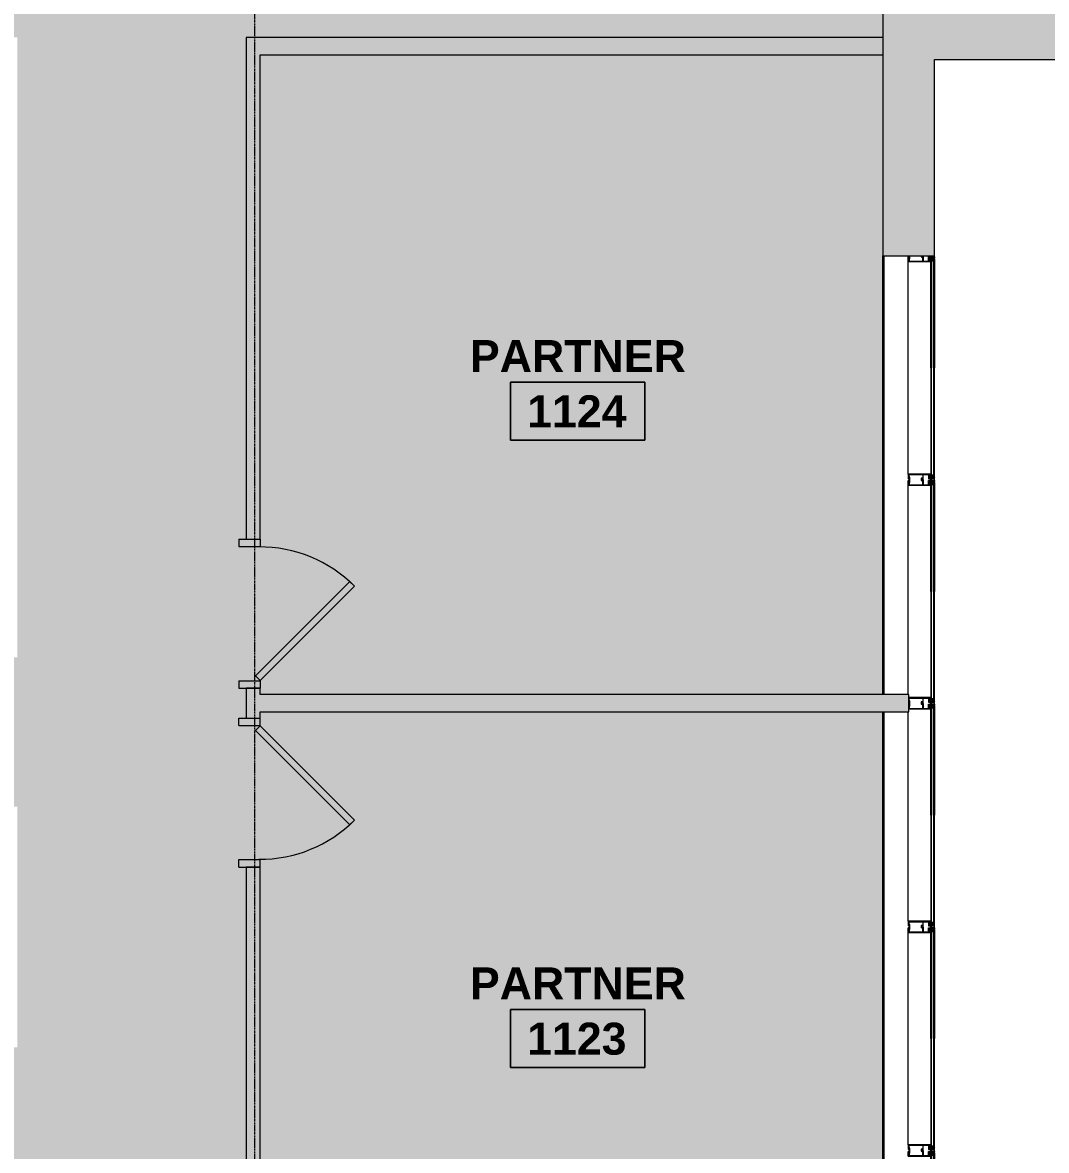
# Model space of a CAD drawing. Header units: inches. Extents: x -203 to 2791, y -968 to 768.
# Drawn here: x 1492.4 to 1767.2, y 44.9 to 347.6 of the extents above; entities that cross this region are included whole.
import ezdxf

# ---------------------------------------------------------------- set-up
doc = ezdxf.new("R2010")
doc.units = ezdxf.units.IN
doc.header["$MEASUREMENT"] = 0
doc.linetypes.add('Demolished', pattern=[0.1875, 0.125, -0.0625])
doc.linetypes.add('Grid Line 1_2_', pattern=[0.875, 0.5, -0.125, 0.125, -0.125])
for name, color, linetype, lineweight in [('A-AREA-IDEN', 2, 'Continuous', 9), ('A-DETL-GENF', 92, 'Continuous', 9), ('A-DETL-THIN', 151, 'Continuous', 9), ('A-DOOR', 31, 'Demolished', 9), ('A-DOOR-FRAM', 31, 'Demolished', 20), ('A-Glaz-Exst', 7, 'Continuous', 9), ('A-WALL', 113, 'Continuous', 13), ('A-WALL-PATT', 111, 'Continuous', 13), ('I-WALL', 2, 'Continuous', 13), ('Jenner and Block 11fl_BB_dwg', 8, 'Continuous', 9), ('S-GRID', 1, 'Continuous', 9)]:
    doc.layers.add(name, color=color, linetype=linetype, lineweight=lineweight)
doc.styles.add('Swis721 Lt BT_B', font='', dxfattribs={"height": 8.583975})
doc.styles.get('Swis721 Lt BT_B').set_extended_font_data('Swis721 Lt BT', bold=True)

# ---------------------------------------------------------------- blocks, each defined once
blk = doc.blocks.new('Single Flush - OTJ_SOLIDFLUSH_ALUM-5611425-Level 11 Demo')
at = {"layer": 'A-DOOR', "color": 8, "linetype": 'Continuous', "lineweight": 20}
for p, q in [((-8.65, -25.96), (16.67, -0.64)), ((17.91, -1.88), (-7.42, -27.2)), ((16.67, -0.64), (17.91, -1.88)), ((-7.42, -27.2), (-8.65, -25.96))]:
    blk.add_line(p, q, dxfattribs=at)
at = {"layer": 'A-DOOR', "color": 55, "linetype": 'Continuous'}
blk.add_arc((17.91, -1.88), 35.81, 179.5, 225, dxfattribs=at)
at = {"layer": 'A-DOOR-FRAM', "color": 8, "linetype": 'Continuous'}
for p, q in [((-20, 3.87), (-20, -1.88)), ((-20, 3.87), (-18, 3.87)), ((-18, 3.87), (-18, -1.88)), ((18, 3.87), (18, -1.88)), ((18, 3.87), (20, 3.87)), ((20, 3.87), (20, -1.88)), ((-20, -1.88), (-18, -1.88)), ((18, -1.88), (20, -1.88))]:
    blk.add_line(p, q, dxfattribs=at)
blk = doc.blocks.new('Single Flush - OTJ_SOLIDFLUSH_ALUM-5610241-Level 11 Demo')
at = {"layer": 'A-DOOR', "color": 8, "linetype": 'Continuous', "lineweight": 20}
for p, q in [((-7.42, 27.2), (-8.65, 25.96)), ((-8.65, 25.96), (16.67, 0.64)), ((17.91, 1.87), (-7.42, 27.2)), ((16.67, 0.64), (17.91, 1.87))]:
    blk.add_line(p, q, dxfattribs=at)
at = {"layer": 'A-DOOR', "color": 55, "linetype": 'Continuous'}
blk.add_arc((17.91, 1.87), 35.81, 135, 180.5, dxfattribs=at)
at = {"layer": 'A-DOOR-FRAM', "color": 8, "linetype": 'Continuous'}
for p, q in [((-20, -3.87), (-20, 1.87)), ((-20, 1.87), (-18, 1.87)), ((-18, -3.87), (-18, 1.87)), ((18, -3.87), (18, 1.87)), ((18, 1.87), (20, 1.87)), ((20, -3.87), (20, 1.87)), ((-20, -3.87), (-18, -3.87)), ((18, -3.87), (20, -3.87))]:
    blk.add_line(p, q, dxfattribs=at)
blk = doc.blocks.new('Jenner and Block 11fl_BB_dwg_CW-STRIP-5551901-Level 11 Demo')
at = {"layer": 'A-Glaz-Exst'}
for p, q in [((-127.5, -52.64), (-124.39, -51.32)), ((-124.23, -51.38), (-123.91, -52.13)), ((-124.05, -51.17), (-123.01, -50.73)), ((-120.76, -51.54), (-120.96, -51.08)), ((-127.34, -53.32), (-127.56, -52.8)), ((-127.2, -53.33), (-127.26, -53.35)), ((-126.62, -54.54), (-127.12, -53.36)), ((-126.42, -55.17), (-123.32, -53.85)), ((-124.09, -52.63), (-124.08, -52.59)), ((-124.09, -52.78), (-124.03, -52.91)), ((-124.06, -52.65), (-124.04, -52.6)), ((-124.04, -52.43), (-123.99, -52.37)), ((-124.01, -52.57), (-123.8, -52.48)), ((-123.96, -52.47), (-123.97, -52.44)), ((-123.96, -52.36), (-123.88, -52.36)), ((-123.92, -52.42), (-123.9, -52.45)), ((-123.75, -52.48), (-123.71, -52.5)), ((-123.74, -52.44), (-123.69, -52.46)), ((-123.25, -53.69), (-123.64, -52.78)), ((-123.59, -52.56), (-123.13, -53.64)), ((-122.97, -53.7), (-121.94, -53.26)), ((-121.88, -51.54), (-122.01, -51.58)), ((-121.75, -51.73), (-121.85, -51.55)), ((-121.68, -51.87), (-121.79, -51.93)), ((-121.72, -51.64), (-121.66, -51.83)), ((-126.7, -54.61), (-126.64, -54.58))]:
    blk.add_line(p, q, dxfattribs=at)
at = {"layer": 'A-Glaz-Exst', "flags": 128}
for points in [[(-133.51, -24.09), (-122.34, -50.38), (-122.08, -51.01), (-121.85, -50.92), (-133.28, -23.99)], [(-132.82, -23.8), (-121.39, -50.72), (-121.16, -50.62), (-132.59, -23.7)], [(-122.46, -50.43), (-122.48, -50.37), (-127.89, -52.67), (-127.4, -53.82), (-127.17, -53.72), (-127.4, -53.82), (-127.89, -52.67), (-122.48, -50.37), (-122.46, -50.43), (-122.34, -50.38), (-122.46, -50.43), (-122.69, -50.53)], [(-123.87, -52.45), (-123.67, -52.37), (-124.11, -51.34)], [(-122.85, -50.8), (-122.46, -51.72), (-121.94, -51.5), (-121.95, -51.47), (-121.99, -51.48), (-122.01, -51.45), (-121.87, -51.38), (-121.85, -51.42), (-121.89, -51.45), (-121.88, -51.47), (-121.82, -51.45), (-120.96, -51.08), (-121.06, -50.85)], [(-122.34, -50.38), (-122.54, -50.87), (-122.2, -50.73), (-122.69, -50.53), (-122.37, -51.28)], [(-121.82, -51.45), (-120.96, -51.08), (-121.06, -50.85), (-122.21, -51.34)], [(-121.99, -50.5), (-122.02, -50.42), (-121.62, -50.24), (-121.59, -50.33)], [(-121.96, -50.56), (-121.94, -50.62), (-121.84, -50.78), (-121.49, -50.63), (-121.54, -50.45), (-121.56, -50.39)], [(-109.83, -79.22), (-121.26, -52.3), (-121.49, -52.4), (-121.22, -53.03), (-121.34, -53.08), (-121.31, -53.13), (-126.72, -55.43), (-127.21, -54.28), (-126.95, -54.17), (-126.98, -54.18), (-127.21, -54.28), (-126.72, -55.43), (-121.31, -53.13), (-121.34, -53.08), (-121.57, -53.17)], [(-126.88, -54.24), (-126.91, -54.19), (-127.09, -53.75), (-126.74, -54.59)], [(-126.92, -54.33), (-126.83, -54.53), (-126.86, -54.54), (-126.88, -54.5), (-126.92, -54.51), (-126.86, -54.66), (-126.82, -54.64), (-126.84, -54.6), (-126.81, -54.58), (-126.59, -55.1)], [(-123.94, -52.21), (-124.27, -52.35), (-124.17, -52.58), (-123.98, -52.5)], [(-124.08, -52.57), (-124.09, -52.55), (-123.98, -52.5), (-124, -52.45), (-124.02, -52.45)], [(-123.87, -52.39), (-123.89, -52.4), (-123.87, -52.45), (-123.76, -52.41), (-123.75, -52.43)], [(-121.87, -53.1), (-122.26, -52.18), (-121.74, -51.96), (-121.73, -51.99), (-121.77, -52.01), (-121.75, -52.05), (-121.61, -51.99), (-121.63, -51.95), (-121.67, -51.96), (-121.68, -51.93), (-121.57, -51.89), (-121.69, -51.6), (-121.7, -51.6), (-121.69, -51.6), (-121.57, -51.89), (-120.76, -51.54), (-120.67, -51.77), (-121.82, -52.26)], [(-122.05, -51.56), (-122.05, -51.55), (-121.94, -51.5)], [(-110.06, -79.32), (-121.22, -53.03), (-121.71, -52.83), (-121.37, -52.68), (-121.57, -53.17), (-121.88, -52.43)], [(-121.7, -51.74), (-121.82, -51.45), (-121.7, -51.74), (-121.71, -51.74)], [(-121.81, -51.97), (-121.8, -51.98), (-121.74, -51.96)], [(-121.08, -52.63), (-121.11, -52.57), (-121.15, -52.39), (-120.81, -52.24), (-120.71, -52.4), (-120.68, -52.46)], [(-121.06, -52.69), (-121.02, -52.77), (-120.62, -52.6), (-120.66, -52.52)], [(-109.37, -79.03), (-120.8, -52.1), (-120.57, -52), (-109.14, -78.93)]]:
    blk.add_lwpolyline(points, dxfattribs=at)
blk.add_lwpolyline([(-120.67, -51.77), (-120.76, -51.54), (-121.57, -51.89), (-120.76, -51.54)], close=True, dxfattribs=at)
at = {"layer": 'A-Glaz-Exst'}
for centre, radius in [((-121.98, -50.53), 0.0312), ((-121.57, -50.36), 0.0313), ((-121.07, -52.66), 0.0312), ((-120.67, -52.49), 0.0312)]:
    blk.add_circle(centre, radius, dxfattribs=at)
for centre, radius, start, end in [((-124.34, -51.43), 0.125, 23.0045, 113.0045), ((-124, -51.29), 0.125, 113.0045, 203.0045), ((-122.96, -50.85), 0.125, 23.0045, 113.0045), ((-122.22, -51.15), 0.313, 76.1346, 149.8744), ((-122.18, -51.16), 0.221, 68.0045, 194.8744), ((-122.26, -51.23), 0.125, 203.0045, 293.0045), ((-121.97, -51.25), 0.257, 114.4891, 201.5199), ((-121.43, -51.25), 0.531, 84.932, 141.077), ((-121.55, -50.92), 0.145, 75.2021, 272.5168), ((-121.46, -50.89), 0.13, 309.3067, 96.5963), ((-121.06, -50.72), 0.266, 174.932, 231.077), ((-121.01, -50.7), 0.266, 174.932, 231.077), ((-120.95, -50.67), 0.266, 174.932, 231.077), ((-120.89, -50.65), 0.266, 174.932, 231.077), ((-127.45, -52.75), 0.125, 113.0045, 203.0045), ((-127.29, -53.29), 0.0625, 203.0045, 293.0045), ((-127.18, -53.39), 0.0625, 23.0045, 113.0045), ((-127.15, -53.78), 0.0625, 23.0045, 113.0045), ((-127.15, -53.78), 0.0625, 23.0045, 113.0045), ((-126.94, -54.2), 0.0312, 23.0045, 113.0045), ((-126.94, -54.2), 0.0312, 23.0045, 113.0045), ((-126.89, -54.31), 0.0312, 113.0045, 203.0045), ((-126.91, -54.26), 0.0313, 293.0045, 23.0045), ((-124.01, -52.66), 0.089, 160.7135, 253.0177), ((-124.03, -52.23), 0.548, 263.7768, 322.8434), ((-124.09, -52.58), 0.0197, 337.7655, 23.0045), ((-123.99, -52.65), 0.0695, 179.3043, 235.285), ((-124.03, -52.58), 0.0139, 50.356, 225.537), ((-124.03, -52.44), 0.016, 138.4428, 293.0045), ((-124.03, -52.23), 0.517, 269.0257, 316.9833), ((-124.05, -52.6), 0.0118, 337.7655, 45.537), ((-124.02, -52.26), 0.451, 268.6149, 317.394), ((-124.03, -52.23), 0.673, 269.5765, 305.68), ((-124.02, -52.56), 0.0118, 230.356, 293.0045), ((-123.96, -52.4), 0.04, 87.5662, 138.4428), ((-123.94, -52.43), 0.0306, 26.7074, 199.3016), ((-123.93, -52.46), 0.0306, 206.7074, 19.3016), ((-123.97, -52.16), 0.0625, 293.0045, 23.0045), ((-123.88, -52.38), 0.016, 293.0045, 87.5662), ((-123.8, -52.47), 0.0118, 293.0045, 355.653), ((-123.77, -52.47), 0.0139, 0.472, 175.653), ((-123.75, -52.47), 0.0118, 180.472, 248.2435), ((-123.73, -52.43), 0.0197, 203.0045, 248.2435), ((-123.75, -52.55), 0.0695, 350.7239, 46.7046), ((-123.73, -52.54), 0.089, 332.9913, 65.2955), ((-123.37, -53.73), 0.125, 293.0045, 23.0045), ((-123.02, -53.59), 0.125, 203.0045, 293.0045), ((-122.02, -51.55), 0.0312, 203.0045, 288.0045), ((-121.98, -53.15), 0.125, 293.0045, 23.0045), ((-121.77, -52.38), 0.125, 113.0045, 203.0045), ((-121.88, -51.57), 0.0312, 23.0045, 108.0045), ((-121.67, -52.37), 0.221, 211.1346, 338.0045), ((-121.58, -52.16), 0.257, 204.4891, 291.5199), ((-121.78, -51.95), 0.0312, 118.0045, 203.0045), ((-121.69, -52.41), 0.313, 256.1346, 329.8744), ((-121.72, -51.71), 0.0313, 208.0045, 293.0045), ((-121.69, -51.63), 0.0313, 113.0045, 198.0045), ((-121.69, -51.84), 0.0312, 298.0045, 23.0045), ((-121.21, -51.77), 0.531, 264.932, 321.077), ((-121.06, -52.09), 0.145, 133.4921, 330.8069), ((-120.97, -52.04), 0.13, 309.4127, 96.7023), ((-120.57, -51.87), 0.266, 174.932, 231.077), ((-120.52, -51.85), 0.266, 174.932, 231.077), ((-120.46, -51.82), 0.266, 174.932, 231.077), ((-120.4, -51.8), 0.266, 174.932, 231.077), ((-126.71, -54.58), 0.0312, 203.0045, 293.0045), ((-126.65, -54.55), 0.0313, 293.0045, 23.0045), ((-126.47, -55.05), 0.125, 203.0045, 293.0045)]:
    blk.add_arc(centre, radius, start, end, dxfattribs=at)
blk = doc.blocks.new('Jenner and Block 11fl_BB_dwg_CW-STRIP-V20-Level 11 Demo')
at = {"layer": 'A-Glaz-Exst'}
for p, q in [((-127.5, -52.64), (-124.39, -51.32)), ((-124.23, -51.38), (-123.91, -52.13)), ((-124.05, -51.17), (-123.01, -50.73)), ((-120.76, -51.54), (-120.96, -51.08)), ((-127.34, -53.32), (-127.56, -52.8)), ((-127.2, -53.33), (-127.26, -53.35)), ((-126.62, -54.54), (-127.12, -53.36)), ((-126.42, -55.17), (-123.32, -53.85)), ((-124.09, -52.63), (-124.08, -52.59)), ((-124.09, -52.78), (-124.03, -52.91)), ((-124.06, -52.65), (-124.04, -52.6)), ((-124.04, -52.43), (-123.99, -52.37)), ((-124.01, -52.57), (-123.8, -52.48)), ((-123.96, -52.47), (-123.97, -52.44)), ((-123.96, -52.36), (-123.88, -52.36)), ((-123.92, -52.42), (-123.9, -52.45)), ((-123.75, -52.48), (-123.71, -52.5)), ((-123.74, -52.44), (-123.69, -52.46)), ((-123.25, -53.69), (-123.64, -52.78)), ((-123.59, -52.56), (-123.13, -53.64)), ((-122.97, -53.7), (-121.94, -53.26)), ((-121.88, -51.54), (-122.01, -51.58)), ((-121.75, -51.73), (-121.85, -51.55)), ((-121.68, -51.87), (-121.79, -51.93)), ((-121.72, -51.64), (-121.66, -51.83)), ((-126.7, -54.61), (-126.64, -54.58))]:
    blk.add_line(p, q, dxfattribs=at)
at = {"layer": 'A-Glaz-Exst', "flags": 128}
for points in [[(-133.51, -24.09), (-122.34, -50.38), (-122.08, -51.01), (-121.85, -50.92), (-133.28, -23.99)], [(-132.82, -23.8), (-121.39, -50.72), (-121.16, -50.62), (-132.59, -23.7)], [(-122.46, -50.43), (-122.48, -50.37), (-127.78, -52.62)], [(-127.78, -52.62), (-122.48, -50.37), (-122.46, -50.43), (-122.34, -50.38), (-122.46, -50.43), (-122.69, -50.53)], [(-123.87, -52.45), (-123.67, -52.37), (-124.11, -51.34)], [(-122.85, -50.8), (-122.46, -51.72), (-121.94, -51.5), (-121.95, -51.47), (-121.99, -51.48), (-122.01, -51.45), (-121.87, -51.38), (-121.85, -51.42), (-121.89, -51.45), (-121.88, -51.47), (-121.82, -51.45), (-120.96, -51.08), (-121.06, -50.85)], [(-122.34, -50.38), (-122.54, -50.87), (-122.2, -50.73), (-122.69, -50.53), (-122.37, -51.28)], [(-121.82, -51.45), (-120.96, -51.08), (-121.06, -50.85), (-122.21, -51.34)], [(-121.99, -50.5), (-122.02, -50.42), (-121.62, -50.24), (-121.59, -50.33)], [(-121.96, -50.56), (-121.94, -50.62), (-121.84, -50.78), (-121.49, -50.63), (-121.54, -50.45), (-121.56, -50.39)], [(-126.88, -54.24), (-126.91, -54.19), (-127.09, -53.75), (-126.74, -54.59)], [(-126.92, -54.33), (-126.83, -54.53), (-126.86, -54.54), (-126.88, -54.5), (-126.92, -54.51), (-126.86, -54.66), (-126.82, -54.64), (-126.84, -54.6), (-126.81, -54.58), (-126.59, -55.1)], [(-109.83, -79.22), (-121.26, -52.3), (-121.49, -52.4), (-121.22, -53.03), (-121.34, -53.08), (-121.31, -53.13), (-126.61, -55.38)], [(-126.61, -55.38), (-121.31, -53.13), (-121.34, -53.08), (-121.57, -53.17)], [(-123.94, -52.21), (-124.27, -52.35), (-124.17, -52.58), (-123.98, -52.5)], [(-124.08, -52.57), (-124.09, -52.55), (-123.98, -52.5), (-124, -52.45), (-124.02, -52.45)], [(-123.87, -52.39), (-123.89, -52.4), (-123.87, -52.45), (-123.76, -52.41), (-123.75, -52.43)], [(-121.87, -53.1), (-122.26, -52.18), (-121.74, -51.96), (-121.73, -51.99), (-121.77, -52.01), (-121.75, -52.05), (-121.61, -51.99), (-121.63, -51.95), (-121.67, -51.96), (-121.68, -51.93), (-121.57, -51.89), (-121.69, -51.6), (-121.7, -51.6), (-121.69, -51.6), (-121.57, -51.89), (-120.76, -51.54), (-120.67, -51.77), (-121.82, -52.26)], [(-122.05, -51.56), (-122.05, -51.55), (-121.94, -51.5)], [(-110.06, -79.32), (-121.22, -53.03), (-121.71, -52.83), (-121.37, -52.68), (-121.57, -53.17), (-121.88, -52.43)], [(-121.7, -51.74), (-121.82, -51.45), (-121.7, -51.74), (-121.71, -51.74)], [(-121.81, -51.97), (-121.8, -51.98), (-121.74, -51.96)], [(-121.08, -52.63), (-121.11, -52.57), (-121.15, -52.39), (-120.81, -52.24), (-120.71, -52.4), (-120.68, -52.46)], [(-121.06, -52.69), (-121.02, -52.77), (-120.62, -52.6), (-120.66, -52.52)], [(-109.37, -79.03), (-120.8, -52.1), (-120.57, -52), (-109.14, -78.93)]]:
    blk.add_lwpolyline(points, dxfattribs=at)
for points in [[(-127.3, -53.77), (-127.17, -53.72)], [(-127.1, -54.23), (-126.95, -54.17), (-126.98, -54.18)], [(-120.67, -51.77), (-120.76, -51.54), (-121.57, -51.89), (-120.76, -51.54)]]:
    blk.add_lwpolyline(points, close=True, dxfattribs=at)
at = {"layer": 'A-Glaz-Exst'}
for centre, radius in [((-121.98, -50.53), 0.0312), ((-121.57, -50.36), 0.0313), ((-121.07, -52.66), 0.0312), ((-120.67, -52.49), 0.0312)]:
    blk.add_circle(centre, radius, dxfattribs=at)
for centre, radius, start, end in [((-124.34, -51.43), 0.125, 23.0045, 113.0045), ((-124, -51.29), 0.125, 113.0045, 203.0045), ((-122.96, -50.85), 0.125, 23.0045, 113.0045), ((-122.22, -51.15), 0.313, 76.1346, 149.8744), ((-122.18, -51.16), 0.221, 68.0045, 194.8744), ((-122.26, -51.23), 0.125, 203.0045, 293.0045), ((-121.97, -51.25), 0.257, 114.4891, 201.5199), ((-121.43, -51.25), 0.531, 84.932, 141.077), ((-121.55, -50.92), 0.145, 75.2021, 272.5168), ((-121.46, -50.89), 0.13, 309.3067, 96.5963), ((-121.06, -50.72), 0.266, 174.932, 231.077), ((-121.01, -50.7), 0.266, 174.932, 231.077), ((-120.95, -50.67), 0.266, 174.932, 231.077), ((-120.89, -50.65), 0.266, 174.932, 231.077), ((-127.45, -52.75), 0.125, 113.0045, 203.0045), ((-127.29, -53.29), 0.0625, 203.0045, 293.0045), ((-127.18, -53.39), 0.0625, 23.0045, 113.0045), ((-127.15, -53.78), 0.0625, 23.0045, 113.0045), ((-127.15, -53.78), 0.0625, 23.0045, 113.0045), ((-126.94, -54.2), 0.0312, 23.0045, 113.0045), ((-126.94, -54.2), 0.0312, 23.0045, 113.0045), ((-126.89, -54.31), 0.0312, 113.0045, 203.0045), ((-126.91, -54.26), 0.0313, 293.0045, 23.0045), ((-124.01, -52.66), 0.089, 160.7135, 253.0177), ((-124.03, -52.23), 0.548, 263.7768, 322.8434), ((-124.09, -52.58), 0.0197, 337.7655, 23.0045), ((-123.99, -52.65), 0.0695, 179.3043, 235.285), ((-124.03, -52.58), 0.0139, 50.356, 225.537), ((-124.03, -52.44), 0.016, 138.4428, 293.0045), ((-124.03, -52.23), 0.517, 269.0257, 316.9833), ((-124.05, -52.6), 0.0118, 337.7655, 45.537), ((-124.02, -52.26), 0.451, 268.6149, 317.394), ((-124.03, -52.23), 0.673, 269.5765, 305.68), ((-124.02, -52.56), 0.0118, 230.356, 293.0045), ((-123.96, -52.4), 0.04, 87.5662, 138.4428), ((-123.94, -52.43), 0.0306, 26.7074, 199.3016), ((-123.93, -52.46), 0.0306, 206.7074, 19.3016), ((-123.97, -52.16), 0.0625, 293.0045, 23.0045), ((-123.88, -52.38), 0.016, 293.0045, 87.5662), ((-123.8, -52.47), 0.0118, 293.0045, 355.653), ((-123.77, -52.47), 0.0139, 0.472, 175.653), ((-123.75, -52.47), 0.0118, 180.472, 248.2435), ((-123.73, -52.43), 0.0197, 203.0045, 248.2435), ((-123.75, -52.55), 0.0695, 350.7239, 46.7046), ((-123.73, -52.54), 0.089, 332.9913, 65.2955), ((-123.37, -53.73), 0.125, 293.0045, 23.0045), ((-123.02, -53.59), 0.125, 203.0045, 293.0045), ((-122.02, -51.55), 0.0312, 203.0045, 288.0045), ((-121.98, -53.15), 0.125, 293.0045, 23.0045), ((-121.77, -52.38), 0.125, 113.0045, 203.0045), ((-121.88, -51.57), 0.0312, 23.0045, 108.0045), ((-121.67, -52.37), 0.221, 211.1346, 338.0045), ((-121.58, -52.16), 0.257, 204.4891, 291.5199), ((-121.78, -51.95), 0.0312, 118.0045, 203.0045), ((-121.69, -52.41), 0.313, 256.1346, 329.8744), ((-121.72, -51.71), 0.0313, 208.0045, 293.0045), ((-121.69, -51.63), 0.0313, 113.0045, 198.0045), ((-121.69, -51.84), 0.0312, 298.0045, 23.0045), ((-121.21, -51.77), 0.531, 264.932, 321.077), ((-121.06, -52.09), 0.145, 133.4921, 330.8069), ((-120.97, -52.04), 0.13, 309.4127, 96.7023), ((-120.57, -51.87), 0.266, 174.932, 231.077), ((-120.52, -51.85), 0.266, 174.932, 231.077), ((-120.46, -51.82), 0.266, 174.932, 231.077), ((-120.4, -51.8), 0.266, 174.932, 231.077), ((-126.71, -54.58), 0.0312, 203.0045, 293.0045), ((-126.65, -54.55), 0.0313, 293.0045, 23.0045), ((-126.47, -55.05), 0.125, 203.0045, 293.0045)]:
    blk.add_arc(centre, radius, start, end, dxfattribs=at)
blk = doc.blocks.new('Jenner and Block 11fl_BB_dwg_CW-STRIP-V21-Level 11 Demo')
at = {"layer": 'A-Glaz-Exst'}
for p, q in [((-120.76, -51.54), (-120.86, -51.31)), ((-127.02, -53.93), (-126.74, -54.59)), ((-126.62, -54.54), (-126.9, -53.88)), ((-126.42, -55.17), (-123.32, -53.85)), ((-124.09, -52.78), (-124.03, -52.91)), ((-123.25, -53.69), (-123.64, -52.78)), ((-123.59, -52.56), (-123.13, -53.64)), ((-122.97, -53.7), (-121.94, -53.26)), ((-121.68, -51.87), (-121.79, -51.93)), ((-121.7, -51.74), (-121.73, -51.68)), ((-121.71, -51.67), (-121.66, -51.83)), ((-126.7, -54.61), (-126.64, -54.58))]:
    blk.add_line(p, q, dxfattribs=at)
at = {"layer": 'A-Glaz-Exst', "flags": 128}
for points in [[(-109.83, -79.22), (-121.26, -52.3), (-121.49, -52.4), (-121.22, -53.03), (-121.34, -53.08), (-121.31, -53.13), (-126.72, -55.43), (-127.21, -54.28), (-126.95, -54.17), (-126.98, -54.18), (-127.21, -54.28), (-126.72, -55.43), (-121.31, -53.13), (-121.34, -53.08), (-121.57, -53.17)], [(-126.88, -54.24), (-126.91, -54.19), (-127.02, -53.93)], [(-126.92, -54.33), (-126.83, -54.53), (-126.86, -54.54), (-126.88, -54.5), (-126.92, -54.51), (-126.86, -54.66), (-126.82, -54.64), (-126.84, -54.6), (-126.81, -54.58), (-126.59, -55.1)], [(-121.87, -53.1), (-122.26, -52.18), (-121.74, -51.96), (-121.73, -51.99), (-121.77, -52.01), (-121.75, -52.05), (-121.61, -51.99), (-121.63, -51.95), (-121.67, -51.96), (-121.68, -51.93), (-121.57, -51.89), (-121.67, -51.66)], [(-110.06, -79.32), (-121.22, -53.03), (-121.71, -52.83), (-121.37, -52.68), (-121.57, -53.17), (-121.88, -52.43)], [(-121.67, -51.66), (-121.57, -51.89), (-120.76, -51.54), (-120.67, -51.77), (-121.82, -52.26)], [(-121.81, -51.97), (-121.8, -51.98), (-121.74, -51.96)], [(-121.73, -51.68), (-121.7, -51.74), (-121.71, -51.74)], [(-121.08, -52.63), (-121.11, -52.57), (-121.15, -52.39), (-120.81, -52.24), (-120.71, -52.4), (-120.68, -52.46)], [(-121.06, -52.69), (-121.02, -52.77), (-120.62, -52.6), (-120.66, -52.52)], [(-109.37, -79.03), (-120.8, -52.1), (-120.57, -52), (-109.14, -78.93)]]:
    blk.add_lwpolyline(points, dxfattribs=at)
blk.add_lwpolyline([(-120.67, -51.77), (-120.76, -51.54), (-121.57, -51.89), (-120.76, -51.54)], close=True, dxfattribs=at)
at = {"layer": 'A-Glaz-Exst'}
for centre in [(-121.07, -52.66), (-120.67, -52.49)]:
    blk.add_circle(centre, 0.0312, dxfattribs=at)
for centre, radius, start, end in [((-126.94, -54.2), 0.0312, 23.0045, 113.0045), ((-126.94, -54.2), 0.0312, 23.0045, 113.0045), ((-126.89, -54.31), 0.0312, 113.0045, 203.0045), ((-126.91, -54.26), 0.0313, 293.0045, 23.0045), ((-124.03, -52.23), 0.548, 263.7768, 322.8434), ((-124.01, -52.66), 0.089, 206.8656, 253.0177), ((-123.99, -52.65), 0.0695, 196.6047, 235.285), ((-124.03, -52.23), 0.517, 269.0257, 316.9833), ((-124.02, -52.26), 0.451, 268.6149, 317.394), ((-124.03, -52.23), 0.673, 269.5765, 305.68), ((-123.75, -52.55), 0.0695, 350.7239, 29.4042), ((-123.73, -52.54), 0.089, 332.9913, 19.1434), ((-123.37, -53.73), 0.125, 293.0045, 23.0045), ((-123.02, -53.59), 0.125, 203.0045, 293.0045), ((-121.98, -53.15), 0.125, 293.0045, 23.0045), ((-121.77, -52.38), 0.125, 113.0045, 203.0045), ((-121.67, -52.37), 0.221, 211.1346, 338.0045), ((-121.58, -52.16), 0.257, 204.4891, 291.5199), ((-121.78, -51.95), 0.0312, 118.0045, 203.0045), ((-121.69, -52.41), 0.313, 256.1346, 329.8744), ((-121.72, -51.71), 0.0313, 208.0045, 293.0045), ((-121.69, -51.84), 0.0312, 298.0045, 23.0045), ((-121.21, -51.77), 0.531, 264.932, 321.077), ((-121.06, -52.09), 0.145, 133.4921, 330.8069), ((-120.97, -52.04), 0.13, 309.4127, 96.7023), ((-120.57, -51.87), 0.266, 174.932, 231.077), ((-120.52, -51.85), 0.266, 174.932, 231.077), ((-120.46, -51.82), 0.266, 174.932, 231.077), ((-120.4, -51.8), 0.266, 174.932, 231.077), ((-126.71, -54.58), 0.0312, 203.0045, 293.0045), ((-126.65, -54.55), 0.0313, 293.0045, 23.0045), ((-126.47, -55.05), 0.125, 203.0045, 293.0045)]:
    blk.add_arc(centre, radius, start, end, dxfattribs=at)
blk = doc.blocks.new('Jenner and Block 11fl_BB_dwg-4752473-Level 11 Demo')
at = {"layer": 'A-Glaz-Exst'}
for p, q in [((1723.3, 167.29), (1723.3, 284.95)), ((1730.17, 226.45), (1730.17, 283.45)), ((1730.17, 167.29), (1730.17, 223.45)), ((1723.3, -12.96), (1723.3, 162.67)), ((1730.17, 106.45), (1730.17, 162.67)), ((1730.17, 46.45), (1730.17, 103.45))]:
    blk.add_line(p, q, dxfattribs=at)
at = {"rotation": 336.9955198969619}
for name, p in [('Jenner and Block 11fl_BB_dwg_CW-STRIP-V21-Level 11 Demo', (1868.48, 284.95)), ('Jenner and Block 11fl_BB_dwg_CW-STRIP-5551901-Level 11 Demo', (1868.48, 224.95)), ('Jenner and Block 11fl_BB_dwg_CW-STRIP-V20-Level 11 Demo', (1868.48, 164.95)), ('Jenner and Block 11fl_BB_dwg_CW-STRIP-5551901-Level 11 Demo', (1868.48, 104.95)), ('Jenner and Block 11fl_BB_dwg_CW-STRIP-5551901-Level 11 Demo', (1868.48, 44.95))]:
    blk.add_blockref(name, p, dxfattribs=at)
blk = doc.blocks.new('Room Tag - Room Name and Number-3379422-Level 11 Demo')
at = {"layer": 'A-AREA-IDEN'}
for p, q in [((-0.1881, -0.1636), (-0.1881, -0.0018)), ((-0.1881, -0.0018), (0.1869, -0.0018)), ((0.1869, -0.0018), (-0.1881, -0.0018)), ((-0.1881, -0.0018), (-0.1881, -0.1636)), ((0.1869, -0.0018), (0.1869, -0.1636)), ((0.1869, -0.1636), (0.1869, -0.0018)), ((0.1869, -0.1636), (-0.1881, -0.1636)), ((-0.1881, -0.1636), (0.1869, -0.1636))]:
    blk.add_line(p, q, dxfattribs=at)

msp = doc.modelspace()

# ---------------------------------------------------------------- hatches: boundary and pattern name
at = {"layer": 'A-DETL-GENF'}
h = msp.add_hatch(color=9, dxfattribs=at)
h.paths.add_polyline_path([(660.98, -433.44), (660.98, -376.94), (625.46, -376.94), (625.46, -433.44), (656.69, -433.44)], flags=0)
h.paths.add_polyline_path([(131.76, -847.99), (290.55, -780.58), (225.58, -627.57), (209.01, -634.6), (202.64, -619.58), (206.9, -617.78), (211.46, -628.54), (296.14, -592.58), (297.95, -596.84), (229.84, -625.76), (294.8, -778.77), (401.29, -733.56), (336.32, -580.55), (334.77, -581.21), (332.96, -576.95), (428.69, -536.31), (430.5, -540.56), (340.58, -578.74), (405.55, -731.76), (515.31, -685.15), (511.69, -685.15), (511.69, -619.4), (491.89, -619.4), (491.89, -612.4), (492.01, -612.4), (492.01, -532.94), (471.73, -532.94), (471.73, -523.06), (467.32, -524.93), (465.51, -520.68), (471.73, -518.03), (471.73, -508.94), (497.51, -508.94), (497.51, -514.94), (499.01, -514.94), (499.01, -612.4), (658.19, -612.4), (718.26, -586.9), (718.26, -514.94), (537.51, -514.94), (537.51, -508.94), (555.67, -508.94), (555.67, -394.75), (560.67, -394.75), (560.67, -437.31), (560.17, -437.31), (560.17, -441.94), (560.67, -441.94), (560.67, -498.09), (619.48, -498.09), (619.48, -477.94), (626.48, -477.94), (626.48, -500.46), (758.11, -500.46), (758.07, -433.94), (693.48, -433.94), (693.48, -433.44), (696.98, -433.43), (696.98, -376.94), (661.48, -376.94), (661.48, -433.44), (660.98, -433.44), (660.98, -433.94), (625.46, -433.94), (625.46, -441.94), (600.17, -441.94), (600.17, -437.31), (620.83, -437.31), (620.83, -304.37), (601.17, -304.37), (601.17, -299.75), (634.61, -299.75), (634.61, -356.95), (665.48, -356.95), (665.48, -344.95), (665.98, -344.95), (665.98, -356.95), (696.98, -356.95), (696.98, -299.95), (699.23, -299.95), (699.23, -300.45), (697.48, -300.45), (697.48, -356.95), (733.48, -356.95), (733.48, -300.45), (731.73, -300.45), (731.73, -299.95), (757.71, -299.95), (757.71, -300.45), (733.98, -300.45), (733.98, -356.95), (794.21, -356.95), (794.21, -300.45), (790.21, -300.45), (790.21, -299.95), (794.21, -299.95), (794.21, -230.99), (634.98, -230.99), (634.98, -254.99), (560.67, -254.98), (560.67, -299.75), (561.17, -299.75), (561.17, -304.37), (560.67, -304.37), (560.67, -346.75), (555.67, -346.75), (555.67, -249.98), (575.84, -249.98), (575.84, -200.84), (587.09, -200.84), (587.09, -243.74), (630.36, -243.74), (630.36, -224.99), (674.86, -224.99), (674.86, -160.84), (576.74, -160.84), (576.74, -173.53), (546.74, -173.53), (546.74, 43.98), (1001.73, 43.98), (1001.73, -243.6), (961.86, -243.6), (961.86, -227.44), (962.61, -227.44), (962.61, -224.72), (800.21, -224.72), (800.21, -303.86), (962.61, -303.86), (962.61, -267.44), (967.61, -267.44), (967.61, -337.81), (1330.73, -337.81), (1330.73, -342.44), (1247.36, -342.44), (1247.36, -499.31), (1266.73, -499.31), (1266.73, -523.31), (1247.36, -523.31), (1247.36, -524.65), (1372.42, -524.65), (1372.42, -342.44), (1370.73, -342.44), (1370.73, -337.81), (1378.73, -337.81), (1378.73, -342.44), (1377.05, -342.44), (1377.05, -524.65), (1492.42, -524.65), (1492.42, -342.44), (1418.73, -342.44), (1418.73, -337.81), (1497.05, -337.81), (1497.05, -372.91), (1498.73, -372.91), (1498.73, -377.54), (1497.05, -377.54), (1497.05, -524.65), (1723.7, -524.65), (1723.7, -377.54), (1538.73, -377.54), (1538.73, -372.91), (1552.42, -372.91), (1552.42, 120.98), (1556.17, 120.98), (1556.17, -1.34), (1582.73, -1.34), (1582.73, -12.96), (1723.7, -12.96), (1723.7, 162.67), (1556.17, 162.67), (1556.17, 160.98), (1552.42, 160.98), (1552.42, 168.98), (1556.17, 168.98), (1556.17, 167.29), (1723.7, 167.29), (1723.7, 284.95), (1723.3, 284.95), (1723.3, 338.96), (1556.17, 338.96), (1556.17, 208.98), (1552.42, 208.98), (1552.42, 343.59), (1723.3, 343.59), (1723.3, 351.59), (1732.42, 351.59), (1732.42, 355.59), (1737.05, 355.59), (1737.05, 351.59), (1910.23, 351.59), (1910.23, 580.43), (1737.05, 580.43), (1737.05, 395.59), (1732.42, 395.59), (1732.42, 418.96), (1730.73, 418.96), (1730.73, 423.59), (1732.42, 423.59), (1732.42, 580.43), (1617.05, 580.43), (1617.05, 406.96), (1661.42, 406.96), (1661.42, 423.59), (1690.73, 423.59), (1690.73, 418.96), (1666.05, 418.96), (1666.05, 402.34), (1610.73, 402.34), (1610.73, 406.96), (1612.42, 406.96), (1612.42, 580.43), (1497.05, 580.43), (1497.05, 406.96), (1570.73, 406.96), (1570.73, 402.34), (1418.73, 402.34), (1418.73, 406.96), (1492.42, 406.96), (1492.42, 580.43), (1377.05, 580.43), (1377.05, 406.96), (1378.73, 406.96), (1378.73, 402.34), (1298.73, 402.34), (1298.73, 406.96), (1372.42, 406.96), (1372.42, 580.43), (1257.05, 580.43), (1257.05, 577.15), (1266.73, 577.15), (1266.73, 553.15), (1257.05, 553.15), (1257.05, 406.96), (1258.73, 406.96), (1258.73, 402.34), (1250.73, 402.34), (1250.73, 406.96), (1252.42, 406.96), (1252.42, 553.15), (1242.73, 553.15), (1242.73, 577.15), (1252.42, 577.15), (1252.42, 580.43), (1137.05, 580.43), (1137.05, 406.96), (1210.73, 406.96), (1210.73, 402.34), (998.73, 402.34), (998.73, 406.96), (1132.42, 406.96), (1132.42, 580.43), (957.05, 580.43), (957.05, 577.15), (966.73, 577.15), (966.73, 553.15), (957.05, 553.15), (957.05, 406.96), (958.73, 406.96), (958.73, 402.34), (950.73, 402.34), (950.73, 406.96), (952.42, 406.96), (952.42, 553.15), (942.73, 553.15), (942.73, 577.15), (952.42, 577.15), (952.42, 580.43), (837.05, 580.43), (837.05, 406.96), (910.73, 406.96), (910.73, 402.34), (830.73, 402.34), (830.73, 406.96), (832.42, 406.96), (832.42, 580.43), (657.05, 580.43), (657.05, 406.96), (790.73, 406.96), (790.73, 402.34), (518.73, 402.34), (518.73, 406.96), (652.42, 406.96), (652.42, 580.43), (477.05, 580.43), (477.05, 406.96), (478.73, 406.96), (478.73, 402.34), (470.73, 402.34), (470.73, 406.96), (472.42, 406.96), (472.42, 580.43), (357.05, 580.43), (357.05, 406.96), (430.73, 406.96), (430.73, 402.34), (278.73, 402.34), (278.73, 406.96), (352.42, 406.96), (352.42, 580.43), (237.05, 580.43), (237.05, 577.15), (246.73, 577.15), (246.73, 553.15), (237.05, 553.15), (237.05, 406.96), (238.73, 406.96), (238.73, 402.34), (230.73, 402.34), (230.73, 406.96), (232.42, 406.96), (232.42, 553.15), (222.73, 553.15), (222.73, 577.15), (232.42, 577.15), (232.42, 580.43), (117.05, 580.43), (117.05, 406.96), (190.73, 406.96), (190.73, 402.34), (112.42, 402.34), (112.42, 418.96), (110.73, 418.96), (110.73, 423.59), (112.42, 423.59), (112.42, 580.43), (-120.35, 580.43), (-120.35, 406.96), (52.42, 406.96), (52.42, 423.59), (70.73, 423.59), (70.73, 418.96), (57.05, 418.96), (57.05, 328.65), (52.42, 328.65), (52.42, 402.34), (-120.35, 402.34), (-120.35, 286.96), (52.42, 286.96), (52.42, 288.65), (57.05, 288.65), (57.05, 280.65), (52.42, 280.65), (52.42, 282.34), (-120.35, 282.34), (-120.35, 166.96), (52.42, 166.96), (52.42, 240.65), (57.05, 240.65), (57.05, 160.65), (52.42, 160.65), (52.42, 162.34), (-120.35, 162.34), (-120.35, 0.55), (-80.76, 0.55), (-80.76, -13.04), (52.42, -13.04), (52.45, 120.65), (57.05, 120.65), (57.05, -19.35), (52.42, -19.35), (52.42, -17.66), (-80.76, -17.66), (-80.76, -30.95), (-120.35, -30.95), (-120.35, -193.04), (52.42, -193.04), (52.42, -59.35), (57.05, -59.35), (57.05, -218.77), (71.25, -252.22), (66.99, -254.03), (52.42, -219.71), (52.42, -197.66), (-120.35, -197.66), (-120.35, -254.17), (-75.11, -360.73), (83.67, -293.32), (82.62, -290.84), (86.88, -289.04), (141.98, -418.82), (137.73, -420.63), (85.48, -297.58), (-73.3, -364.99), (-4.77, -526.42), (-2.44, -525.43), (-6.07, -516.89), (16.02, -507.51), (19.65, -516.05), (154.02, -459), (153.36, -457.45), (157.61, -455.64), (160.74, -463.01), (156.48, -464.81), (155.82, -463.26), (21.46, -520.31), (25.4, -529.6), (3.31, -538.98), (-0.64, -529.69), (-2.96, -530.67), (42.33, -637.33), (201.11, -569.92), (172.12, -501.63), (176.37, -499.83), (207.17, -572.37), (190.6, -579.41), (191.26, -580.96), (187.01, -582.77), (186.35, -581.21), (44.13, -641.59), (118.32, -816.32)], flags=0)
h.paths.add_polyline_path([(225.76, -805.76), (216.38, -783.67), (238.47, -774.29), (247.85, -796.38), (232.98, -802.69)], flags=0)
h.paths.add_polyline_path([(446.67, -711.97), (437.29, -689.88), (459.38, -680.5), (468.76, -702.59), (455.33, -708.29)], flags=0)
h.paths.add_polyline_path([(516.31, -684.73), (892.28, -525.1), (744.73, -525.1), (744.73, -532.94), (725.26, -532.94), (725.26, -561.42), (744.73, -561.42), (744.73, -585.42), (725.26, -585.42), (725.26, -591.53), (659.62, -619.4), (590.81, -619.4), (590.81, -647.06), (516.73, -647.06), (516.73, -643.56), (587.31, -643.56), (587.31, -619.4), (516.31, -619.4), (516.31, -647.06)], flags=0)
h.paths.add_polyline_path([(259.55, -539.27), (242.89, -500.03), (350.11, -454.51), (225.01, -159.89), (118.32, -205.39), (108.25, -181.68), (108.25, 0.59), (112.87, 0.59), (112.87, -27.03), (206.42, -27.03), (206.42, 0.59), (264.73, 0.59), (264.73, -4.04), (263.05, -4.04), (263.05, -31.65), (237.05, -31.65), (237.05, -151.81), (370.42, -151.81), (370.42, -4.04), (304.73, -4.04), (304.73, 0.59), (498.05, 0.59), (498.05, -98.13), (493.42, -98.13), (493.42, -4.04), (375.05, -4.04), (375.05, -151.81), (493.42, -151.81), (493.42, -138.13), (498.05, -138.13), (498.05, -157.13), (493.42, -157.13), (493.42, -156.44), (432.05, -156.44), (432.05, -196.81), (493.42, -196.81), (493.42, -196.13), (498.05, -196.13), (498.05, -296.13), (493.42, -296.13), (493.42, -229.44), (466.42, -229.44), (466.42, -201.44), (306.4, -201.44), (306.4, -156.44), (237.05, -156.44), (237.05, -179.26), (304.36, -337.81), (493.42, -337.81), (493.42, -336.13), (498.05, -336.13), (498.05, -448.88), (416.5, -483.5), (414.7, -479.24), (493.42, -445.81), (493.42, -342.44), (306.32, -342.44), (372.09, -497.33), (377.88, -494.87), (379.69, -499.13), (370.67, -502.95), (356.99, -470.74), (283.74, -501.84), (293.51, -524.85), (259.81, -539.16)], flags=0)
h.paths.add_polyline_path([(259.81, -534.13), (287.44, -522.4), (274.4, -491.68), (246.77, -503.41), (249.74, -510.4), (271.83, -501.02), (281.21, -523.11), (259.11, -532.49), (259.55, -533.51)], flags=0)
h.paths.add_polyline_path([(967.61, -524.65), (967.61, -523.31), (943.94, -523.31), (943.94, -499.31), (967.61, -499.31), (967.61, -457.44), (946.48, -457.44), (946.48, -308.86), (800.21, -308.86), (800.21, -362.95), (764.11, -362.95), (764.11, -514.94), (744.73, -514.94), (744.73, -520.1), (942.73, -520.1), (942.73, -524.65), (963.74, -524.65)], flags=0)
h.paths.add_polyline_path([(1556.17, -523.31), (1542.73, -523.31), (1542.73, -499.31), (1566.73, -499.31), (1566.73, -523.31)], flags=0)
h.paths.add_polyline_path([(739.5, -508.94), (758.11, -508.94), (758.11, -505.09), (560.67, -505.09), (560.67, -508.94), (725.26, -508.94)], flags=0)
h.paths.add_polyline_path([(281.93, -497.58), (355.19, -466.48), (351.91, -458.77), (278.66, -489.87), (279.43, -491.68)], flags=0)
h.paths.add_polyline_path([(962.61, -452.44), (962.61, -308.86), (951.48, -308.86), (951.48, -452.44)], flags=0)
h.paths.add_polyline_path([(625.46, -433.94), (625.46, -433.44), (624.19, -433.44), (624.19, -433.94)], flags=0)
h.paths.add_polyline_path([(739.5, -433.44), (758.11, -433.44), (758.11, -376.94), (697.48, -376.94), (697.48, -433.44), (721.73, -433.44)], flags=0)
h.paths.add_polyline_path([(758.11, -370.94), (758.11, -362.95), (625.46, -362.95), (625.46, -370.94), (754.73, -370.94)], flags=0)
h.paths.add_polyline_path([(625.46, -356.95), (631.11, -356.95), (631.11, -304.37), (625.46, -304.37), (625.46, -305.46)], flags=0)
h.paths.add_polyline_path([(1400.86, -277.17), (1374.73, -277.17), (1374.73, -276.73), (1372.42, -276.73), (1372.42, -163.17), (1340.73, -163.17), (1340.73, -158.54), (1372.42, -158.54), (1372.42, -4.04), (1283.05, -4.04), (1283.05, -33.04), (1272.05, -33.04), (1272.05, -158.54), (1304.73, -158.54), (1304.73, -163.17), (1122.73, -163.17), (1122.73, -158.54), (1159.42, -158.54), (1159.42, -156.86), (1164.05, -156.86), (1164.05, -158.54), (1267.42, -158.54), (1267.42, -33.04), (1223.42, -33.04), (1223.42, -4.04), (1164.05, -4.04), (1164.05, -116.86), (1159.42, -116.86), (1159.42, -97.17), (1037.92, -97.17), (1037.92, -90.86), (1042.55, -90.86), (1042.55, -92.54), (1159.42, -92.54), (1159.42, -4.04), (1042.55, -4.04), (1042.55, -50.86), (1037.92, -50.86), (1037.92, 0.59), (1491.05, 0.59), (1491.05, -5.73), (1486.42, -5.73), (1486.42, -4.04), (1377.05, -4.04), (1377.05, -103.21), (1486.42, -103.21), (1486.42, -45.73), (1491.05, -45.73), (1491.05, -277.17), (1418.73, -277.17)], flags=0)
h.paths.add_polyline_path([(1042.55, -276.86), (1037.92, -276.86), (1037.92, -158.54), (1086.73, -158.54), (1086.73, -163.17), (1042.55, -163.17), (1042.55, -259.25)], flags=0)
h.paths.add_polyline_path([(988.73, -227.44), (992.74, -227.44), (992.74, -227.33), (967.61, -227.33), (967.61, -227.44), (973.1, -227.44)], flags=0)
h.paths.add_polyline_path([(699.17, -224.99), (766.24, -224.99), (766.24, -205.94), (679.48, -205.94), (679.48, -224.99)], flags=0)
h.paths.add_polyline_path([(794.21, -224.99), (794.21, -224.72), (769.74, -224.72), (769.74, -224.99)], flags=0)
h.paths.add_polyline_path([(471.73, -224.81), (471.73, -201.44), (471.05, -201.44), (471.05, -224.81)], flags=0)
h.paths.add_polyline_path([(968.13, -222.33), (968.13, -204.94), (967.61, -204.94), (967.61, -222.33)], flags=0)
h.paths.add_polyline_path([(769.74, -217.72), (962.61, -217.72), (962.61, -199.94), (988.73, -199.94), (988.73, -160.97), (992.74, -160.97), (992.74, -121.34), (980.11, -121.34), (980.11, -122.59), (769.74, -122.59), (769.74, -208.65)], flags=0)
h.paths.add_polyline_path([(680.61, -201.31), (766.24, -201.31), (766.24, -119.34), (679.48, -119.34), (679.48, -201.31)], flags=0)
h.paths.add_polyline_path([(427.42, -196.81), (427.42, -156.44), (311.03, -156.44), (311.03, -196.81), (375.05, -196.81)], flags=0)
h.paths.add_polyline_path([(232.42, -168.37), (232.42, -157.68), (228.58, -159.32), (231.55, -166.31)], flags=0)
h.paths.add_polyline_path([(1086.83, -164.92), (1086.83, -163.17), (1122.64, -163.17), (1122.64, -164.92), (1090.73, -164.92)], flags=0)
h.paths.add_polyline_path([(1304.83, -164.92), (1304.83, -163.17), (1340.64, -163.17), (1340.64, -164.92), (1317.1, -164.92)], flags=0)
h.paths.add_polyline_path([(576.74, -146.84), (668.23, -146.84), (668.23, -111.34), (771.73, -111.34), (771.73, -24.34), (569.74, -24.34), (569.74, -146.84), (574.9, -146.84)], flags=0)
h.paths.add_polyline_path([(979.73, -111.34), (979.73, -24.34), (776.36, -24.34), (776.36, -111.34), (977.65, -111.34)], flags=0)
h.paths.add_polyline_path([(1278.42, -28.41), (1278.42, -4.04), (1268.73, -4.04), (1268.73, -28.41), (1272.05, -28.41)], flags=0)
h.paths.add_polyline_path([(1228.05, -28.41), (1240.73, -28.41), (1240.73, -4.04), (1228.05, -4.04), (1228.05, -24.72)], flags=0)
h.paths.add_polyline_path([(-117.9, -27.45), (-84.26, -27.45), (-84.26, -27.34), (-117.75, -27.34), (-117.75, -17.66), (-120.35, -17.66), (-120.35, -27.45)], flags=0)
h.paths.add_polyline_path([(248.73, -27.03), (258.42, -27.03), (258.42, -4.04), (248.73, -4.04), (248.73, -17.5)], flags=0)
h.paths.add_polyline_path([(220.73, -27.03), (220.73, -4.04), (211.05, -4.04), (211.05, -27.03)], flags=0)
h.paths.add_polyline_path([(742.73, -16.34), (742.73, -0.44), (700.73, -0.44), (700.73, -16.34), (739.5, -16.34)], flags=0)
h.paths.add_polyline_path([(638.73, -16.34), (638.73, -0.44), (596.73, -0.44), (596.73, -16.34)], flags=0)
h.paths.add_polyline_path([(908.73, -16.34), (950.73, -16.34), (950.73, -0.44), (908.73, -0.44), (908.73, -4.76)], flags=0)
h.paths.add_polyline_path([(804.73, -16.34), (846.73, -16.34), (846.73, -0.44), (804.73, -0.44), (804.73, -13.82)], flags=0)
h.paths.add_polyline_path([(-120.35, -13.04), (-117.75, -13.04), (-117.75, -2.95), (-120.35, -2.95), (-120.35, -3.34)], flags=0)
h.paths.add_polyline_path([(357.05, 71.96), (108.25, 71.96), (108.25, 131.87), (112.87, 131.87), (112.87, 76.59), (224.73, 76.59), (224.73, 173.56), (112.87, 173.56), (112.87, 171.87), (108.25, 171.87), (108.25, 178.18), (224.73, 178.18), (224.73, 343.34), (108.25, 343.34), (108.25, 347.96), (229.36, 347.96), (229.36, 226.59), (378.42, 226.59), (378.42, 347.96), (576.05, 347.96), (576.05, 221.96), (558.48, 221.96), (558.48, 76.59), (574.73, 76.59), (574.73, 71.96), (430.42, 71.96), (430.42, 141.96), (354.73, 141.96), (354.73, 101.59), (357.05, 101.59), (357.05, 76.59)], flags=0)
h.paths.add_polyline_path([(1242.73, 102.28), (1242.73, 77.28), (1354.98, 77.28), (1354.98, 179.48), (1329.42, 179.48), (1329.42, 102.28), (1281.38, 102.28)], flags=0)
h.paths.add_polyline_path([(1174.11, 102.28), (1067.73, 102.28), (1067.73, 156.52), (1042.73, 156.52), (1042.73, 77.28), (1174.11, 77.28), (1174.11, 77.9)], flags=0)
h.paths.add_polyline_path([(1049.14, 72.66), (1038.11, 72.66), (1038.11, 95.96), (1033.42, 95.96), (1033.42, 100.59), (1038.11, 100.59), (1038.11, 217.96), (764.05, 217.96), (764.05, 79.66), (977.11, 79.66), (977.11, 100.59), (993.42, 100.59), (993.42, 95.96), (981.73, 95.96), (981.73, 79.66), (986.42, 79.66), (986.42, 72.66), (759.42, 72.66), (759.42, 104.84), (646.42, 104.84), (646.42, 294.15), (666.05, 294.15), (666.05, 109.46), (726.05, 109.46), (726.05, 294.15), (759.42, 294.15), (759.42, 343.59), (766.73, 343.59), (766.73, 338.96), (764.05, 338.96), (764.05, 222.59), (898.86, 222.59), (898.86, 338.96), (806.73, 338.96), (806.73, 343.59), (995.73, 343.59), (995.73, 338.96), (902.61, 338.96), (902.61, 222.59), (1038.11, 222.59), (1038.11, 338.96), (1035.73, 338.96), (1035.73, 343.59), (1042.73, 343.59), (1042.73, 222.59), (1367.05, 222.59), (1367.05, 343.59), (1491.05, 343.59), (1491.05, 177.23), (1486.42, 177.23), (1486.42, 178.92), (1367.05, 178.92), (1367.05, 77.28), (1486.42, 77.28), (1486.42, 137.23), (1491.05, 137.23), (1491.05, 72.66), (1238.11, 72.66), (1238.11, 102.28), (1242.73, 102.28), (1242.73, 139.96), (1174.11, 139.96), (1174.11, 102.28), (1178.73, 102.28), (1178.73, 72.66), (1067.73, 72.66)], flags=0)
h.paths.add_polyline_path([(435.05, 76.59), (554.98, 76.59), (554.98, 221.96), (531.42, 221.96), (531.42, 101.59), (435.05, 101.59), (435.05, 77.09)], flags=0)
h.paths.add_polyline_path([(275.03, 76.59), (352.42, 76.59), (352.42, 101.59), (262.05, 101.59), (262.05, 181.49), (236.48, 181.49), (236.48, 76.59), (262.05, 76.59)], flags=0)
h.paths.add_polyline_path([(232.33, 76.59), (232.98, 76.59), (232.98, 181.49), (229.36, 181.49), (229.36, 76.59)], flags=0)
h.paths.add_polyline_path([(1358.48, 77.28), (1362.42, 77.28), (1362.42, 179.48), (1358.48, 179.48), (1358.48, 77.43)], flags=0)
h.paths.add_polyline_path([(758.57, 109.46), (759.42, 109.46), (759.42, 289.52), (730.67, 289.52), (730.67, 109.46), (739.5, 109.46)], flags=0)
h.paths.add_polyline_path([(651.05, 109.46), (661.42, 109.46), (661.42, 289.52), (651.05, 289.52), (651.05, 156.52)], flags=0)
h.paths.add_polyline_path([(1242.73, 144.59), (1242.73, 217.96), (1218.73, 217.96), (1218.73, 144.59), (1220.16, 144.59)], flags=0)
h.paths.add_polyline_path([(378.73, 146.59), (378.73, 221.96), (354.73, 221.96), (354.73, 146.59)], flags=0)
h.paths.add_polyline_path([(390.01, 146.59), (391.42, 146.59), (391.42, 221.96), (383.36, 221.96), (383.36, 146.59)], flags=0)
h.paths.add_polyline_path([(256.3, 184.77), (259.25, 184.77), (259.47, 184.99), (256.23, 184.99), (256.23, 184.77)], flags=0)
h.paths.add_polyline_path([(255.68, 184.77), (256.05, 184.77), (256.05, 184.99), (230.3, 184.99), (230.3, 184.77), (237.05, 184.77)], flags=0)
h.paths.add_polyline_path([(1556.17, 553.15), (1542.73, 553.15), (1542.73, 577.15), (1566.73, 577.15), (1566.73, 553.15), (1563.48, 553.15)], flags=0)
h.paths.add_polyline_path([(596.73, 553.15), (596.73, 577.15), (620.73, 577.15), (620.73, 553.15)], flags=0)
h.paths.add_polyline_path([(-39.27, 553.15), (-39.27, 577.15), (-15.27, 577.15), (-15.27, 553.15), (-38.61, 553.15)], flags=0)
h = msp.add_hatch(color=7, dxfattribs=at)
h.paths.add_polyline_path([(464.83, -720.82), (893.53, -538.81), (1016.23, -538.81), (1016.23, -524.94), (892.67, -524.94), (457.06, -709.88), (459.54, -715.74), (462.19, -714.61)], flags=0)
h.paths.add_polyline_path([(3.31, -538.98), (25.4, -529.6), (16.02, -507.51), (-6.07, -516.89), (-0.14, -530.86)], flags=0)
h.paths.add_polyline_path([(1723.3, -538.81), (1737.17, -538.81), (1737.17, -496.55), (1730.17, -496.55), (1730.17, -494.3), (1723.7, -494.3), (1723.7, -524.65), (1674.68, -524.65), (1674.68, -531.81), (1676.23, -531.81), (1676.23, -538.81)], flags=0)
h.paths.add_polyline_path([(471.73, -532.94), (492.17, -532.94), (492.17, -512), (471.73, -512), (471.73, -524.93)], flags=0)
h.paths.add_polyline_path([(259.11, -532.49), (281.21, -523.11), (271.83, -501.02), (249.74, -510.4), (255.13, -523.11)], flags=0)
h.paths.add_polyline_path([(493.13, -225.31), (494.81, -225.31), (494.81, -201.31), (471.73, -201.31), (471.73, -225.31), (473.46, -225.31)], flags=0)
h.paths.add_polyline_path([(980.11, -121.34), (993.73, -121.34), (993.73, 0.66), (950.73, 0.66), (950.73, -16.34), (908.73, -16.34), (908.73, 0.66), (846.73, 0.66), (846.73, -16.34), (804.73, -16.34), (804.73, 0.66), (742.73, 0.66), (742.73, -16.34), (700.73, -16.34), (700.73, 0.66), (638.73, 0.66), (638.73, -16.34), (596.73, -16.34), (596.73, 0.66), (569.74, 0.66), (569.74, -24.34), (979.73, -24.34), (979.73, -121.34)], flags=0)
h.paths.add_polyline_path([(1556.36, -29.34), (1582.73, -29.34), (1582.73, -1.34), (1556.36, -1.34), (1556.36, -29.26)], flags=0)
h.paths.add_polyline_path([(1240.73, -29.34), (1268.73, -29.34), (1268.73, -3.4), (1240.73, -3.4), (1240.73, -28.41)], flags=0)
h.paths.add_polyline_path([(247.73, -29.34), (248.73, -29.34), (248.73, -1.34), (220.73, -1.34), (220.73, -29.34), (245.42, -29.34)], flags=0)
h.paths.add_polyline_path([(-84.26, -27.34), (-84.26, -2.95), (-117.75, -2.95), (-117.75, -27.34), (-93.75, -27.34)], flags=0)
h.paths.add_polyline_path([(1723.7, 284.95), (1737.17, 284.95), (1737.17, 337.71), (1772.13, 337.71), (1772.13, 351.59), (1723.3, 351.57), (1723.3, 284.95)], flags=0)
h.paths.add_polyline_path([(1889.03, 337.71), (1924.09, 337.71), (1924.09, 580.15), (1910.23, 580.15), (1910.23, 351.59), (1889.03, 351.59), (1889.03, 340.7)], flags=0)
h.paths.add_polyline_path([(1542.73, 553.15), (1566.73, 553.15), (1566.73, 577.15), (1542.73, 577.15)], flags=0)
h.paths.add_polyline_path([(1252.42, 553.15), (1266.73, 553.15), (1266.73, 577.15), (1242.73, 577.15), (1242.73, 553.15)], flags=0)
h.paths.add_polyline_path([(952.42, 553.15), (966.73, 553.15), (966.73, 577.15), (942.73, 577.15), (942.73, 553.15)], flags=0)
h.paths.add_polyline_path([(596.73, 553.15), (620.73, 553.15), (620.73, 577.15), (596.73, 577.15)], flags=0)
h.paths.add_polyline_path([(237.05, 553.15), (246.73, 553.15), (246.73, 577.15), (222.73, 577.15), (222.73, 553.15), (232.42, 553.15)], flags=0)
h.paths.add_polyline_path([(-15.27, 553.15), (-15.27, 577.15), (-39.27, 577.15), (-39.27, 553.15)], flags=0)
at = {"layer": 'A-WALL-PATT', "lineweight": 9}
h = msp.add_hatch(color=7, dxfattribs=at)
h.paths.add_polyline_path([(1556.17, -372.91), (1556.17, -369.02), (1552.42, -369.02), (1552.42, -372.91)], flags=0)
h.paths.add_polyline_path([(1556.17, -329.02), (1556.17, -301.42), (1552.42, -301.42), (1552.42, -329.02)], flags=0)
h.paths.add_polyline_path([(1556.17, -261.42), (1556.17, -247.42), (1552.42, -247.42), (1552.42, -261.42)], flags=0)
h.paths.add_polyline_path([(1552.42, -207.42), (1556.17, -207.42), (1556.17, -71.02), (1552.42, -71.02), (1552.42, -143.62)], flags=0)
h.paths.add_polyline_path([(1556.17, -31.02), (1556.17, 120.98), (1552.42, 120.98), (1552.42, -31.02)], flags=0)
h.paths.add_polyline_path([(1556.17, 160.98), (1556.17, 168.98), (1552.42, 168.98), (1552.42, 160.98)], flags=0)
h.paths.add_polyline_path([(1556.17, 208.98), (1556.17, 343.59), (1552.42, 343.59), (1552.42, 208.98)], flags=0)
for points in [[(1723.3, 338.96), (1723.3, 343.59), (1556.17, 343.59), (1556.17, 338.96), (1617.05, 338.96)], [(1730.29, 162.67), (1730.29, 167.29), (1556.17, 167.29), (1556.17, 162.67)]]:
    msp.add_hatch(color=7, dxfattribs=at).paths.add_polyline_path(points, flags=0)

# ---------------------------------------------------------------- linework, layer by layer
at = {"layer": 'A-DETL-THIN'}
for p, q in [((1723.3, 351.59), (1723.3, 284.95)), ((1737.17, 284.95), (1737.17, 337.71)), ((1737.17, 337.71), (1772.13, 337.71)), ((1723.3, 284.95), (1737.17, 284.95)), ((1723.7, 167.29), (1723.7, 284.95)), ((1723.7, -12.96), (1723.7, 162.67))]:
    msp.add_line(p, q, dxfattribs=at)
at = {"layer": 'A-WALL', "color": 8, "lineweight": 20}
for p, q in [((1723.3, 343.59), (1556.17, 343.59)), ((1556.17, 338.96), (1723.3, 338.96)), ((1730.29, 167.29), (1556.17, 167.29)), ((1730.29, 162.67), (1730.29, 167.29)), ((1556.17, 162.67), (1730.29, 162.67))]:
    msp.add_line(p, q, dxfattribs=at)
at = {"layer": 'I-WALL', "color": 8, "lineweight": 20}
for p, q in [((1556.17, 343.59), (1552.42, 343.59)), ((1552.42, 343.59), (1552.42, 208.98)), ((1556.17, 208.98), (1556.17, 338.96)), ((1552.42, 208.98), (1556.17, 208.98)), ((1556.17, 168.98), (1552.42, 168.98)), ((1552.42, 168.98), (1552.42, 160.98)), ((1556.17, 167.29), (1556.17, 168.98)), ((1552.42, 160.98), (1556.17, 160.98)), ((1556.17, 160.98), (1556.17, 162.67)), ((1556.17, 120.98), (1552.42, 120.98)), ((1552.42, 120.98), (1552.42, -31.02)), ((1556.17, -1.34), (1556.17, 120.98))]:
    msp.add_line(p, q, dxfattribs=at)
at = {"layer": 'S-GRID', "linetype": 'Grid Line 1_2_'}
msp.add_line((1554.73, -968.26), (1554.73, 744.46), dxfattribs=at)

# ---------------------------------------------------------------- block references
at = {"layer": 'A-AREA-IDEN', "xscale": 95.99999999999994, "yscale": 95.99999999999994, "zscale": 95.99999999999994}
for p in [(1641.47, 251.26), (1641.47, 82.93)]:
    msp.add_blockref('Room Tag - Room Name and Number-3379422-Level 11 Demo', p, dxfattribs=at)
at = {"layer": 'A-DOOR', "color": 135, "linetype": 'Continuous', "lineweight": 13}
for name, p, rotation in [('Single Flush - OTJ_SOLIDFLUSH_ALUM-5610241-Level 11 Demo', (1554.3, 188.98), 269.9999999999999), ('Single Flush - OTJ_SOLIDFLUSH_ALUM-5611425-Level 11 Demo', (1554.3, 140.98), 89.9999999999999)]:
    msp.add_blockref(name, p, dxfattribs=dict(at, rotation=rotation))
at = {"layer": 'Jenner and Block 11fl_BB_dwg', "color": 7}
msp.add_blockref('Jenner and Block 11fl_BB_dwg-4752473-Level 11 Demo', (0, 0), dxfattribs=at)

# ---------------------------------------------------------------- texts
at = {"layer": 'A-AREA-IDEN', "char_height": 8.584, "attachment_point": 2, "line_spacing_factor": 0.998538, "style": 'Swis721 Lt BT_B'}
for s, insert, width in [('PARTNER', (1641.48, 262.4), 62.748), ('1124', (1641.19, 247.57), 30.672), ('PARTNER', (1641.48, 94.07), 62.748), ('1123', (1641.19, 79.24), 30.672)]:
    msp.add_mtext(s, dxfattribs=dict(at, insert=insert, width=width))

doc.saveas('drawing.dxf')
